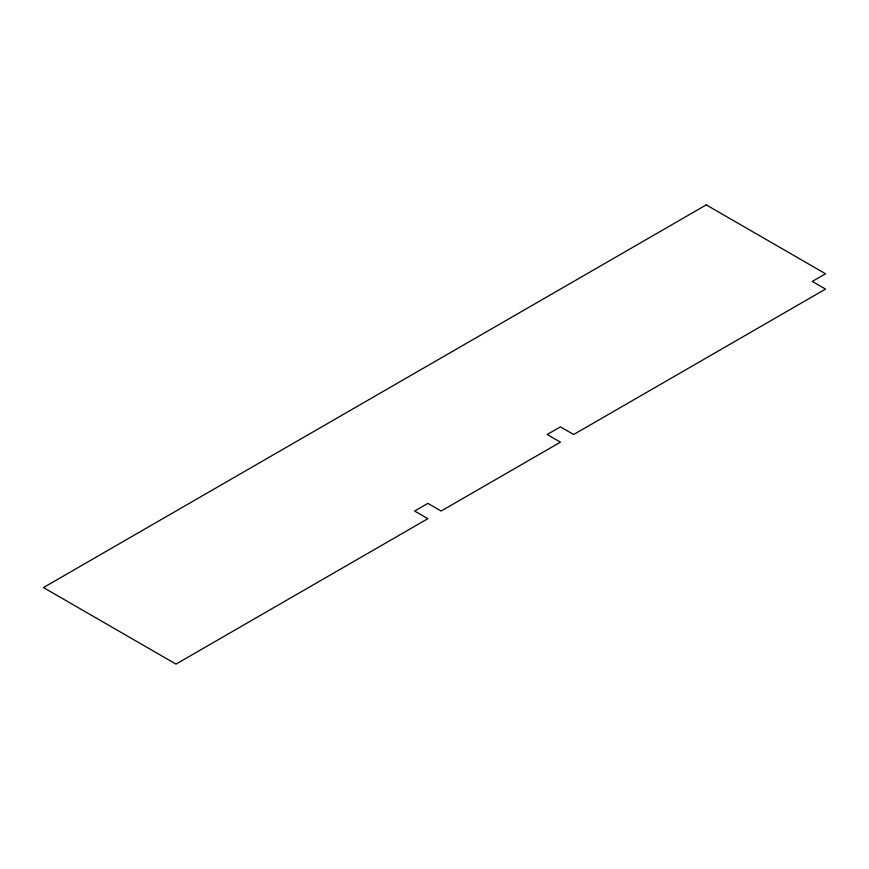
<?xml version="1.0" encoding="UTF-8"?>
<svg xmlns="http://www.w3.org/2000/svg" width="869" height="869" viewBox="0 0 869 869"><rect width="100%" height="100%" fill="white"/><g stroke="black" fill="none" stroke-linecap="round" stroke-linejoin="round"><path stroke-width="1.3" d="M706.247 204.899L43.45 587.563L176.005 664.101L427.874 518.684L414.611 511.037L427.874 503.379L441.126 511.037L560.429 442.158L547.177 434.5L560.429 426.842L573.692 434.5L825.55 289.084L812.298 281.437L825.55 273.778L706.247 204.899"/></g></svg>
